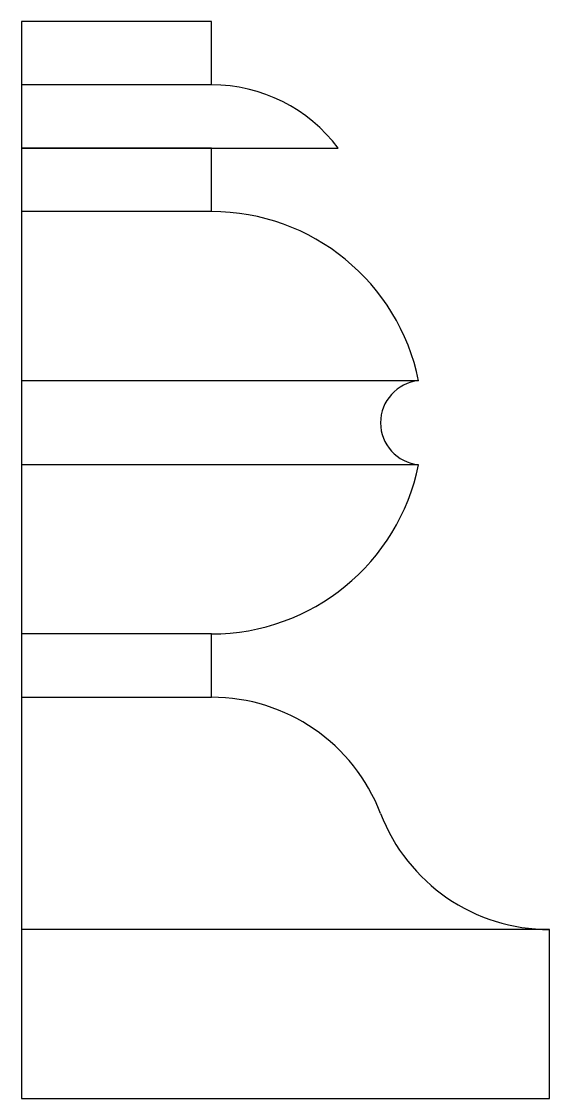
# Model space of a CAD drawing. Header units: millimetres. Extents: x 2413.7 to 2438.7, y 846.3 to 897.3.
import ezdxf

# ---------------------------------------------------------------- set-up
doc = ezdxf.new("R2010")
doc.units = ezdxf.units.MM

msp = doc.modelspace()

# ---------------------------------------------------------------- linework, layer by layer
for p, q in [((2413.685, 897.346), (2413.685, 846.346)), ((2422.685, 897.346), (2413.685, 897.346)), ((2422.685, 894.346), (2422.685, 897.346)), ((2422.685, 894.346), (2413.685, 894.346)), ((2422.685, 891.346), (2413.685, 891.346)), ((2413.685, 891.346), (2428.685, 891.346)), ((2422.685, 888.346), (2422.685, 891.346)), ((2422.685, 888.346), (2413.685, 888.346)), ((2432.485, 880.336), (2413.685, 880.336)), ((2432.485, 876.356), (2413.685, 876.356)), ((2422.685, 868.346), (2413.685, 868.346)), ((2422.685, 865.346), (2422.685, 868.346)), ((2413.685, 865.346), (2422.685, 865.346)), ((2438.685, 854.346), (2413.685, 854.346)), ((2438.685, 846.346), (2438.685, 854.346)), ((2413.685, 846.346), (2438.685, 846.346))]:
    msp.add_line(p, q)
for centre, radius, start, end in [((2422.685, 886.846), 7.5, 36.8699, 90), ((2422.685, 878.346), 10, 11.4783, 90), ((2432.685, 878.346), 2, 95.7392, 264.2608), ((2422.685, 878.346), 10, 270, 348.5217), ((2422.685, 856.778), 8.568, 20.983, 90), ((2438.685, 862.914), 8.568, 200.983, 270)]:
    msp.add_arc(centre, radius, start, end)

doc.saveas('drawing.dxf')
